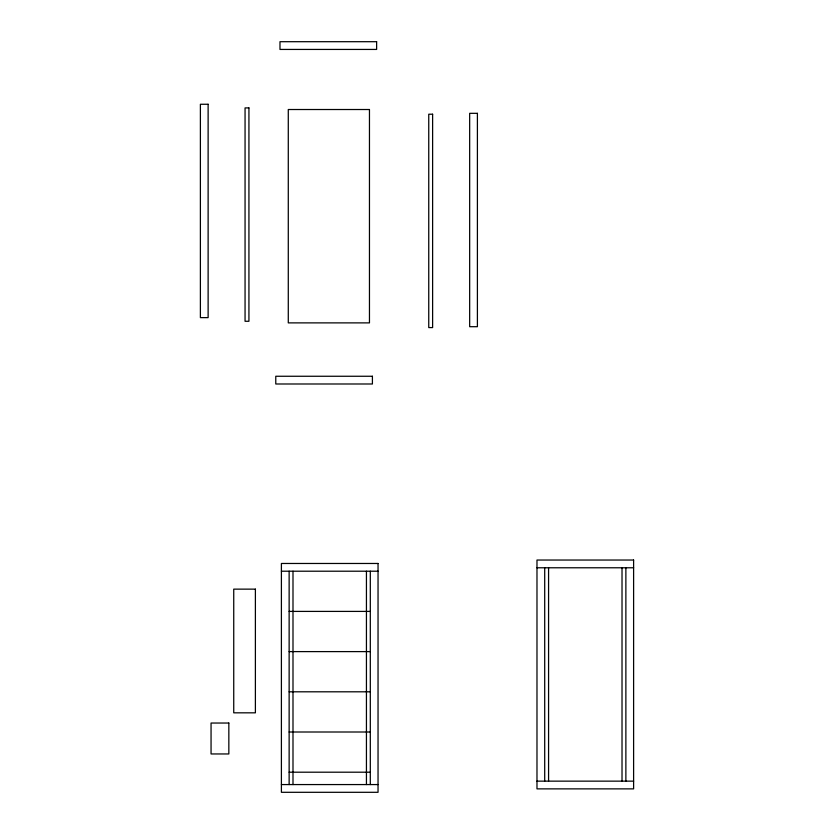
<?xml version="1.0" encoding="UTF-8"?>
<svg xmlns="http://www.w3.org/2000/svg" width="834" height="834" viewBox="0 0 834 834"><rect width="100%" height="100%" fill="white"/><g stroke="black" fill="none" stroke-linecap="round" stroke-linejoin="round"><path stroke-width="1.25" d="M536.981 567.777L633.611 567.777M281.402 571.207L378.042 571.207M289.137 611.405L370.306 611.405M289.137 651.604L370.306 651.604M289.137 691.803L370.306 691.803M289.137 732.002L370.306 732.002M289.137 772.201L370.306 772.201M536.981 781.145L633.611 781.145M281.402 784.565L378.042 784.565M625.875 567.777L625.875 781.145M622.018 567.777L622.018 781.145M548.574 567.777L548.574 781.145M544.706 567.777L544.706 781.145M370.306 571.207L370.306 784.565M366.439 571.207L366.439 784.565M292.995 571.207L292.995 784.565M289.137 571.207L289.137 784.565M376.624 41.7L279.984 41.7L279.984 49.435L376.624 49.435L376.624 41.7M208.125 104.26L200.389 104.26L200.389 317.629L208.125 317.629L208.125 104.26M248.928 107.909L245.06 107.909L245.06 321.278L248.928 321.278L248.928 107.909M369.462 109.515L288.283 109.515L288.283 322.883L369.462 322.883L369.462 109.515M477.402 113.33L469.667 113.33L469.667 326.699L477.402 326.699L477.402 113.33M432.617 114.216L428.749 114.216L428.749 327.585L432.617 327.585L432.617 114.216M372.412 376.259L275.773 376.259L275.773 383.994L372.412 383.994L372.412 376.259M633.611 560.041L536.981 560.041L536.981 788.87L633.611 788.87L633.611 560.041M378.042 563.471L281.402 563.471L281.402 792.3L378.042 792.3L378.042 563.471M255.392 589.138L233.739 589.138L233.739 712.83L255.392 712.83L255.392 589.138M228.839 723.036L211.054 723.036L211.054 753.957L228.839 753.957L228.839 723.036"/></g></svg>
